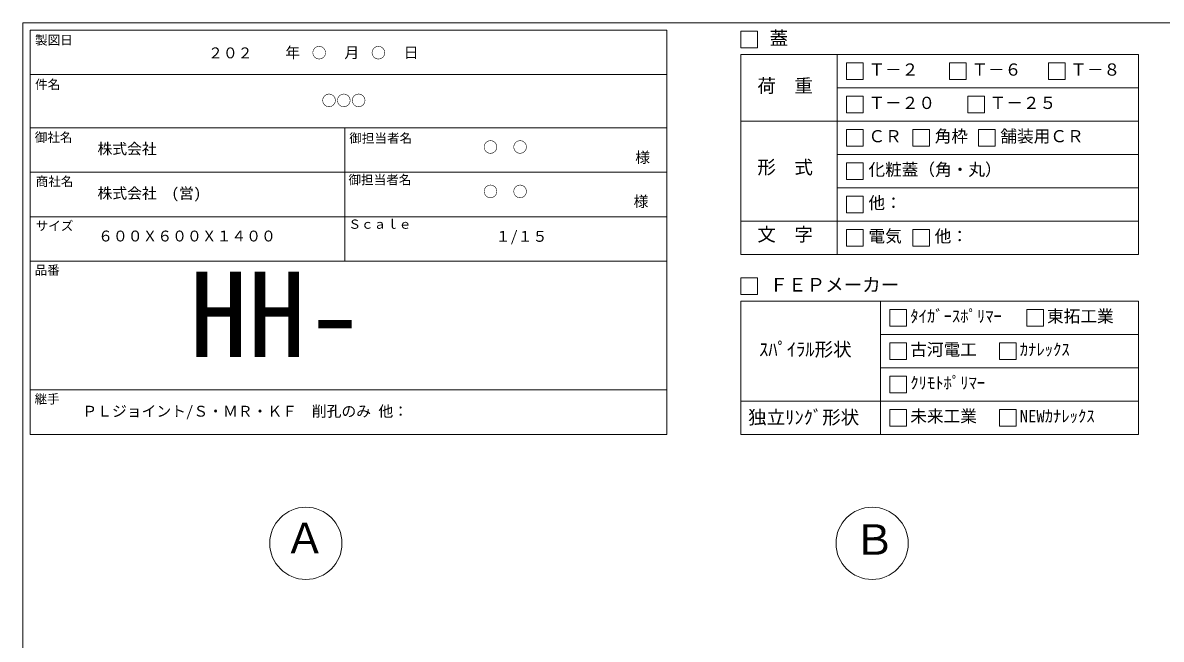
# Model space of a CAD drawing. Units: millimetres, scale not verified. Extents: x -4890 to 18490, y -2316 to 2316.
# Drawn here: x -1230 to 1847, y 651 to 2316 of the extents above; entities that cross this region are included whole.
import ezdxf
from ezdxf.enums import TextEntityAlignment as Align

# ---------------------------------------------------------------- set-up
doc = ezdxf.new("R2010")
doc.units = ezdxf.units.MM
doc.header["$LTSCALE"] = 10
for name, color, linetype, lineweight in [('0-2_waku', 7, 'Continuous', 18), ('0-3_gaikei', 7, 'Continuous', 18), ('0-E_文字１', 7, 'Continuous', 18), ('1-5_文字２', 7, 'Continuous', 5)]:
    doc.layers.add(name, color=color, linetype=linetype, lineweight=lineweight)
doc.styles.add('ＭＳ ゴシック', font='')
doc.styles.get('ＭＳ ゴシック').set_extended_font_data('MS Gothic')

msp = doc.modelspace()

# ---------------------------------------------------------------- linework, layer by layer
at = {"layer": '0-2_waku'}
for p, q in [((-1229.63, 2316), (-1229.63, -1959)), ((-1229.63, 2316), (4890.37, 2316)), ((-1209.63, 2296), (-1209.63, 1204)), ((-1209.63, 2296), (510.37, 2296)), ((-1209.63, 2296), (-1209.63, 1204)), ((-1209.63, 2296), (510.37, 2296)), ((-1209.63, 2296), (-1209.63, 1204)), ((510.37, 2296), (510.37, 1204)), ((710.37, 2230.22), (1785.37, 2230.22)), ((710.37, 2230.22), (710.37, 1690.22)), ((971.03, 2230.22), (971.03, 1690.22)), ((1785.37, 2230.22), (1785.37, 1690.22)), ((-1209.63, 2176), (510.37, 2176)), ((-1209.63, 2176), (510.37, 2176)), ((-1209.63, 2176), (510.37, 2176)), ((-1209.63, 2176), (510.37, 2176)), ((971.03, 2140.22), (1785.37, 2140.22)), ((-1209.63, 2032), (510.37, 2032)), ((-1209.63, 2032), (510.37, 2032)), ((-359.63, 2032), (-359.63, 1672)), ((710.37, 2050.22), (1785.37, 2050.22)), ((971.03, 1960.22), (1785.37, 1960.22)), ((-1209.63, 1912), (510.37, 1912)), ((971.03, 1870.22), (1785.37, 1870.22)), ((-1209.63, 1792), (510.37, 1792)), ((710.37, 1780.22), (1785.37, 1780.22)), ((-1209.63, 1672), (510.37, 1672)), ((710.37, 1690.22), (1785.37, 1690.22)), ((710.37, 1564), (1785.37, 1564)), ((710.37, 1564), (710.37, 1204)), ((1088.18, 1564), (1088.18, 1204)), ((1785.37, 1564), (1785.37, 1204)), ((1088.18, 1474), (1785.37, 1474)), ((1088.18, 1384), (1785.37, 1384)), ((-1209.63, 1324), (510.37, 1324)), ((710.37, 1294), (1785.37, 1294)), ((-1209.63, 1204), (510.37, 1204)), ((710.37, 1204), (1785.37, 1204)), ((710.37, 1204), (1785.37, 1204))]:
    msp.add_line(p, q, dxfattribs=at)
msp.add_lwpolyline([(-1229.63, 2316), (4890.37, 2316), (4890.37, -1959)], dxfattribs=at)
at = {"layer": '0-3_gaikei'}
for centre in [(-464.63, 909.75), (1065.37, 909.75)]:
    msp.add_circle(centre, 97.5, dxfattribs=at)
at = {"layer": '0-E_文字１'}
for p, q in [((710.37, 2293.03), (710.37, 2248.03)), ((710.37, 2248.03), (755.37, 2248.03)), ((996.33, 2207.72), (1041.33, 2207.72)), ((996.33, 2207.72), (996.33, 2162.72)), ((996.33, 2207.72), (996.33, 2162.72)), ((996.33, 2207.72), (1041.33, 2207.72)), ((996.33, 2207.72), (996.33, 2162.72)), ((996.33, 2207.72), (1041.33, 2207.72)), ((1041.33, 2207.72), (1041.33, 2162.72)), ((1041.33, 2207.72), (1041.33, 2162.72)), ((1041.33, 2207.72), (1041.33, 2162.72)), ((1274.42, 2207.72), (1319.42, 2207.72)), ((1274.42, 2207.72), (1274.42, 2162.72)), ((1319.42, 2207.72), (1319.42, 2162.72)), ((1541.62, 2207.72), (1586.62, 2207.72)), ((1541.62, 2207.72), (1541.62, 2162.72)), ((1586.62, 2207.72), (1586.62, 2162.72)), ((996.33, 2162.72), (1041.33, 2162.72)), ((996.33, 2162.72), (1041.33, 2162.72)), ((996.33, 2162.72), (1041.33, 2162.72)), ((1274.42, 2162.72), (1319.42, 2162.72)), ((1541.62, 2162.72), (1586.62, 2162.72)), ((996.33, 2117.72), (1041.33, 2117.72)), ((996.33, 2117.72), (996.33, 2072.72)), ((1041.33, 2117.72), (1041.33, 2072.72)), ((1323.82, 2117.72), (1368.82, 2117.72)), ((1323.82, 2117.72), (1323.82, 2072.72)), ((1368.82, 2117.72), (1368.82, 2072.72)), ((996.33, 2072.72), (1041.33, 2072.72)), ((1323.82, 2072.72), (1368.82, 2072.72)), ((996.33, 2027.72), (1041.33, 2027.72)), ((996.33, 2027.72), (996.33, 1982.72)), ((996.33, 2027.72), (996.33, 1982.72)), ((1041.33, 2027.72), (1041.33, 1982.72)), ((1041.33, 2027.72), (1041.33, 1982.72)), ((1175.33, 2027.72), (1220.33, 2027.72)), ((1175.33, 2027.72), (1175.33, 1982.72)), ((1220.33, 2027.72), (1220.33, 1982.72)), ((1352.84, 2027.72), (1397.84, 2027.72)), ((1352.84, 2027.72), (1352.84, 1982.72)), ((1397.84, 2027.72), (1397.84, 1982.72)), ((996.33, 1982.72), (1041.33, 1982.72)), ((996.33, 1982.72), (1041.33, 1982.72)), ((1175.33, 1982.72), (1220.33, 1982.72)), ((1352.84, 1982.72), (1397.84, 1982.72)), ((996.33, 1937.72), (996.33, 1892.72)), ((1041.33, 1937.72), (1041.33, 1892.72)), ((996.33, 1892.72), (1041.33, 1892.72)), ((996.33, 1847.72), (1041.33, 1847.72)), ((996.33, 1847.72), (996.33, 1802.72)), ((996.33, 1847.72), (996.33, 1802.72)), ((1041.33, 1847.72), (1041.33, 1802.72)), ((1041.33, 1847.72), (1041.33, 1802.72)), ((996.33, 1802.72), (1041.33, 1802.72)), ((996.33, 1802.72), (1041.33, 1802.72)), ((996.33, 1757.72), (996.33, 1712.72)), ((1175.33, 1757.72), (1175.33, 1712.72)), ((996.33, 1712.72), (1041.33, 1712.72)), ((1175.33, 1712.72), (1220.33, 1712.72)), ((710.37, 1626.81), (710.37, 1581.81)), ((710.37, 1581.81), (755.37, 1581.81)), ((1113.48, 1541.5), (1113.48, 1496.5)), ((1483.07, 1541.5), (1528.07, 1541.5)), ((1483.07, 1541.5), (1483.07, 1496.5)), ((1483.07, 1541.5), (1528.07, 1541.5)), ((1483.07, 1541.5), (1483.07, 1496.5)), ((1483.07, 1541.5), (1528.07, 1541.5)), ((1483.07, 1541.5), (1483.07, 1496.5)), ((1528.07, 1541.5), (1528.07, 1496.5)), ((1528.07, 1541.5), (1528.07, 1496.5)), ((1528.07, 1541.5), (1528.07, 1496.5)), ((1113.48, 1496.5), (1158.48, 1496.5)), ((1483.07, 1496.5), (1528.07, 1496.5)), ((1483.07, 1496.5), (1528.07, 1496.5)), ((1483.07, 1496.5), (1528.07, 1496.5)), ((1113.48, 1451.5), (1158.48, 1451.5)), ((1113.48, 1451.5), (1113.48, 1406.5)), ((1158.48, 1451.5), (1158.48, 1406.5)), ((1409.39, 1451.5), (1409.39, 1406.5)), ((1113.48, 1406.5), (1158.48, 1406.5)), ((1409.39, 1406.5), (1454.39, 1406.5)), ((1113.48, 1361.5), (1113.48, 1316.5)), ((1113.48, 1316.5), (1158.48, 1316.5)), ((1113.48, 1271.5), (1158.48, 1271.5)), ((1113.48, 1271.5), (1113.48, 1226.5)), ((1158.48, 1271.5), (1158.48, 1226.5)), ((1409.39, 1271.5), (1454.39, 1271.5)), ((1409.39, 1271.5), (1409.39, 1226.5)), ((1454.39, 1271.5), (1454.39, 1226.5)), ((1113.48, 1226.5), (1158.48, 1226.5)), ((1409.39, 1226.5), (1454.39, 1226.5))]:
    msp.add_line(p, q, dxfattribs=at)
for points in [[(710.37, 2293.03), (755.37, 2293.03), (755.37, 2248.03)], [(710.37, 2293.03), (755.37, 2293.03), (755.37, 2248.03)], [(996.33, 2027.72), (1041.33, 2027.72), (1041.33, 1982.72)], [(996.33, 2027.72), (996.33, 1982.72), (1041.33, 1982.72)], [(996.33, 1937.72), (1041.33, 1937.72), (1041.33, 1892.72)], [(996.33, 1847.72), (1041.33, 1847.72), (1041.33, 1802.72)], [(996.33, 1847.72), (996.33, 1802.72), (1041.33, 1802.72)], [(996.33, 1757.72), (1041.33, 1757.72), (1041.33, 1712.72)], [(1175.33, 1757.72), (1220.33, 1757.72), (1220.33, 1712.72)], [(710.37, 1626.81), (755.37, 1626.81), (755.37, 1581.81)], [(1113.48, 1541.5), (1158.48, 1541.5), (1158.48, 1496.5)], [(1409.39, 1451.5), (1454.39, 1451.5), (1454.39, 1406.5)], [(1113.48, 1361.5), (1158.48, 1361.5), (1158.48, 1316.5)]]:
    msp.add_lwpolyline(points, dxfattribs=at)

# ---------------------------------------------------------------- texts
at = {"layer": '0-E_文字１', "style": 'ＭＳ ゴシック'}
for s, height, p in [('製図日', 24.93, (-1196.36, 2249.55)), ('蓋', 36.66, (788.45, 2245.12)), ('\u3000\u3000年\u3000\u3000\u3000月\u3000\u3000\u3000日', 29.33, (-600.32, 2211.95)), ('Ｔ－２', 32.99, (1055.48, 2163.21)), ('Ｔ－６', 32.99, (1333.56, 2163.21)), ('Ｔ－８', 32.99, (1600.77, 2163.21)), ('件名', 24.93, (-1196.36, 2129.55)), ('荷\u3000重', 36.66, (755.33, 2116.42)), ('Ｔ－２０', 32.99, (1055.48, 2073.21)), ('Ｔ－２５', 32.99, (1382.96, 2073.21)), ('角枠', 32.99, (1234.47, 1983.21)), ('舗装用ＣＲ', 32.99, (1411.98, 1983.21)), ('御社名', 24.93, (-1197.34, 1986.55)), ('御担当者名', 24.93, (-347.43, 1984.34)), ('御担当者名', 24.93, (-347.43, 1984.34)), ('ＣＲ', 32.99, (1055.48, 1983.21)), ('様', 29.33, (425.32, 1928.83)), ('形\u3000式', 36.66, (755.33, 1896.46)), ('化粧蓋（角・丸）', 32.99, (1055.48, 1893.21)), ('御担当者名', 24.93, (-349.64, 1872.03)), ('商社名', 24.93, (-1194.73, 1867.51)), ('様', 29.33, (420.83, 1809.92)), ('他：', 32.99, (1055.48, 1803.21)), ('Ｓｃａｌｅ', 24.93, (-349.64, 1752.03)), ('サイズ', 24.93, (-1194.73, 1747.51)), ('６００Ｘ６００Ｘ１４００', 29.33, (-1025.94, 1716.47)), ('１/１５', 29.33, (47.91, 1715.52)), ('文\u3000字', 36.66, (755.33, 1714.98)), ('電気', 32.99, (1055.48, 1713.21)), ('他：', 32.99, (1234.47, 1713.21)), ('品番', 24.93, (-1197.73, 1627.86)), ('HH-', 230.9, (-778.91, 1343.83)), ('ＦＥＰメーカー', 36.66, (788.45, 1578.9)), ('ﾀｲｶﾞｰｽﾎﾟﾘﾏｰ', 32.99, (1168.45, 1496.99)), ('東拓工業', 32.99, (1538.04, 1496.99)), ('ｽﾊﾟｲﾗﾙ形状', 36.66, (759.98, 1404.34)), ('古河電工', 32.99, (1168.45, 1406.99)), ('ｶﾅﾚｯｸｽ', 32.99, (1464.36, 1406.99)), ('ｸﾘﾓﾄﾎﾟﾘﾏｰ', 32.99, (1168.45, 1316.99)), ('継手', 24.93, (-1197.73, 1279.86)), ('ＰＬジョイント/Ｓ・ＭＲ・ＫＦ\u3000削孔のみ 他：', 29.33, (-1068.64, 1243.2)), ('独立ﾘﾝｸﾞ形状', 36.66, (730.45, 1220.86)), ('未来工業', 32.99, (1168.45, 1226.99)), ('NEWｶﾅﾚｯｸｽ', 32.99, (1464.36, 1226.99)), ('Ａ', 82.48, (-523.5, 857.77)), ('Ｂ', 82.48, (1015.06, 854.05))]:
    msp.add_text(s, height=height, dxfattribs=at).set_placement(p, align=Align.BOTTOM_LEFT)
at = {"layer": '1-5_文字２', "style": 'ＭＳ ゴシック'}
for s, p in [('\u3000\u3000２０２\u3000\u3000\u3000\u3000○\u3000\u3000\u3000○', (-808.8, 2211.17)), ('○○○', (-422.12, 2082.34)), ('株式会社', (-1027.63, 1952.08)), ('○\u3000○', (14.15, 1956.47)), ('○\u3000○', (14.15, 1836.47)), ('株式会社\u3000(営)', (-1027.63, 1832.08))]:
    msp.add_text(s, height=29.33, dxfattribs=at).set_placement(p, align=Align.BOTTOM_LEFT)

doc.saveas('drawing.dxf')
